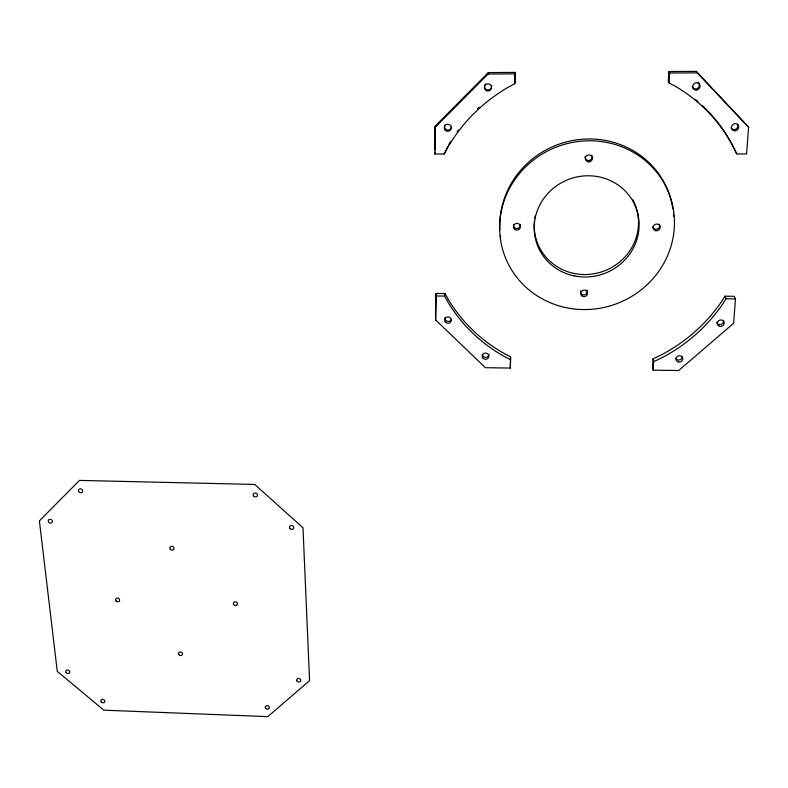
<?xml version="1.0" encoding="UTF-8"?>
<svg xmlns="http://www.w3.org/2000/svg" width="788" height="788" viewBox="0 0 788 788"><rect width="100%" height="100%" fill="white"/><g stroke="black" fill="none" stroke-linecap="round" stroke-linejoin="round"><path stroke-width="1.18" d="M510.338 368.065L510.585 356.846L504.409 353.635A161.826 154.665 -20.6 0 1 448.382 299.568L445.023 293.53L436.01 293.451L435.626 319.948L485.418 367.701L510.338 368.065L510.585 356.846M514.86 83.656L515.106 72.417L488.314 72.575L435.262 126.08L434.74 127.814L434.858 154.005L444.255 154.005L447.751 147.484A162.683 155.423 -20.3 0 1 508.083 87.31L514.86 83.656L515.106 72.417M653.016 358.816L652.553 367.257L653.173 370.153L678.675 370.527L733.608 323.336L735.47 298.888L734.396 296.288L725.029 296.199L721.099 302.277A161.826 154.665 -20.6 0 1 659.546 355.752L653.016 358.816L653.646 361.672L653.173 370.153M668.835 71.531L668.293 81.361L669.051 82.888L675.72 86.513A162.683 155.423 -20.3 0 1 733.598 147.317L736.76 153.965L746.551 153.965L748.6 127.203L696.296 71.373L668.835 71.531L669.603 73.018L669.051 82.888M434.74 127.814L488.077 74.042L488.314 72.575M510.476 359.663L504.261 356.442A162.683 155.423 -20.3 0 1 447.948 302.119L444.57 296.061L445.023 293.53M435.626 319.948L436.01 293.451M444.255 154.005L447.623 146.735M434.858 154.005L435.38 152.143M725.029 296.199L726.053 298.8L722.104 304.897A162.683 155.423 -20.3 0 1 660.206 358.599L653.646 361.672M488.077 74.042L515.017 73.885M669.603 73.018L697.222 72.86L748.6 127.203M435.518 295.973L444.57 296.061M726.053 298.8L735.47 298.888M696.296 71.373L697.222 72.86M736.76 153.965L732.495 145.445A161.826 154.665 -20.6 0 0 702.354 105.562M435.262 126.08L435.37 149.769M448.796 144.647A161.826 154.665 -20.6 0 1 450.598 141.643M457.129 131.892A161.826 154.665 -20.6 0 1 458.517 129.99M477.439 108.754A161.826 154.665 -20.6 0 1 479.183 107.129M695.292 99.298A161.826 154.665 -20.6 0 1 697.991 101.593M499.917 229.869A87.399 83.518 -20.2 0 1 578.313 139.643A87.399 83.518 -20.2 0 1 672.824 208.692M673.445 214.188A87.399 83.518 -20.2 0 1 673.582 216.395M500.695 237.434A87.399 83.518 -20.2 0 1 500.4 235.287M632.646 199.61A52.432 50.097 -20.1 0 1 596.565 273.249A52.432 50.097 -20.1 0 1 534.402 221.3M534.806 218.02A52.432 50.097 -20.1 0 1 535.2 215.853M451.494 319.15A3.329 3.162 7.3 0 1 447.417 321.337A3.329 3.162 7.3 0 1 445.053 317.436M489.003 354.314A3.319 3.113 2.8 0 1 485.654 357.378A3.319 3.113 2.8 0 1 482.374 354.216M682.29 356.954A3.428 3.132 -14.4 0 1 675.838 358.451M723.482 320.549A3.497 3.191 -18.9 0 1 720.754 324.469A3.497 3.191 -18.9 0 1 716.686 322.144M737.578 124.228A3.753 3.477 -37 0 1 735.884 129.114A3.753 3.477 -37 0 1 731.008 127.814M697.784 82.208A3.773 3.536 -41.8 0 1 697.804 88.246A3.773 3.536 -41.8 0 1 692.159 86.335M491.564 85.429A3.605 3.546 -60.6 0 1 487.161 89.842A3.605 3.546 -60.6 0 1 485.625 83.843M451.554 126.602A3.507 3.507 0 0 1 447.151 129.99A3.507 3.507 0 0 1 445.013 124.859M520.307 224.363A3.447 3.339 -10.7 0 1 516.908 228.55A3.447 3.339 -10.7 0 1 513.648 224.324M591.808 155.325A3.585 3.447 -31.8 0 1 589.02 160.516A3.585 3.447 -31.8 0 1 585.287 156.162M586.932 290.023A3.428 3.241 -12.2 0 1 584.243 294.84A3.428 3.241 -12.2 0 1 580.638 290.752M659.339 224.196A3.556 3.339 -24.5 0 1 657.379 229.003A3.556 3.339 -24.5 0 1 652.76 226.737M79.48 480.404L39.4 520.888L57.278 671.376L103.849 710.175L267.802 716.627L309.576 680.635L302.986 527.743L254.731 484.443L79.48 480.404M253.509 495.869A2.187 1.95 20.9 0 0 257.233 495.957A2.187 1.95 20.9 0 0 255.204 492.943A2.187 1.95 20.9 0 0 253.509 495.869M289.826 528.374A2.167 1.921 17.9 0 0 293.54 528.472A2.167 1.921 17.9 0 0 291.55 525.497A2.167 1.921 17.9 0 0 289.826 528.374M296.987 681.059A2.069 1.753 14.9 0 0 300.543 681.196A2.069 1.753 14.9 0 0 298.642 678.458A2.069 1.753 14.9 0 0 296.987 681.059M265.576 708.235A2.049 1.724 16 0 0 269.082 708.373A2.049 1.724 16 0 0 267.181 705.684A2.049 1.724 16 0 0 265.576 708.235M101.258 701.862A2.039 1.674 22.2 0 0 104.686 702A2.039 1.674 22.2 0 0 102.696 699.34A2.039 1.674 22.2 0 0 101.258 701.862M66.153 672.578A2.049 1.694 24 0 0 69.59 672.706A2.049 1.694 24 0 0 67.571 670.007A2.049 1.694 24 0 0 66.153 672.578M48.403 521.617A2.157 1.842 29 0 0 51.969 522.562A2.157 1.842 29 0 0 50.668 519.331A2.157 1.842 29 0 0 48.403 521.617M78.603 491.219A2.177 1.881 29.1 0 0 82.208 492.185A2.177 1.881 29.1 0 0 80.918 488.885A2.177 1.881 29.1 0 0 78.603 491.219M233.701 604.544A2.108 1.822 19.1 0 0 237.306 604.662A2.108 1.822 19.1 0 0 235.326 601.825A2.108 1.822 19.1 0 0 233.701 604.544M178.807 654.572A2.069 1.753 20.4 0 0 182.333 654.7A2.069 1.753 20.4 0 0 180.353 651.952A2.069 1.753 20.4 0 0 178.807 654.572M115.915 600.83A2.108 1.783 24.1 0 0 119.451 600.948A2.108 1.783 24.1 0 0 117.412 598.131A2.108 1.783 24.1 0 0 115.915 600.83M170.178 549.147A2.147 1.862 23.4 0 0 173.803 549.256A2.147 1.862 23.4 0 0 171.764 546.35A2.147 1.862 23.4 0 0 170.178 549.147M489.712 90.522A3.615 3.556 -60.4 0 0 489.772 84.286A3.615 3.556 -60.4 0 0 484.384 87.429A3.615 3.556 -60.4 0 0 489.712 90.522M445.25 130.276A3.516 3.516 0 0 0 451.14 128.69A3.516 3.516 0 0 0 446.826 124.386A3.516 3.516 0 0 0 445.25 130.276M565.41 307.517A87.862 83.922 -19.9 0 0 671.199 200.004A87.862 83.922 -19.9 0 0 524.503 168.011A87.862 83.922 -19.9 0 0 565.41 307.517M574.078 275.859A52.707 50.334 -19.8 0 0 637.039 210.918A52.707 50.334 -19.8 0 0 548.862 192.38A52.707 50.334 -19.8 0 0 574.078 275.859M515.125 229.623A3.467 3.359 -10.4 0 0 520.375 226.737A3.467 3.359 -10.4 0 0 515.234 223.802A3.467 3.359 -10.4 0 0 515.125 229.623M588.764 161.855A3.595 3.457 -31.5 0 0 592.034 156.615A3.595 3.457 -31.5 0 0 585.868 156.605A3.595 3.457 -31.5 0 0 588.764 161.855M582.273 296.15A3.438 3.25 -12.1 0 0 587.523 293.382A3.438 3.25 -12.1 0 0 582.48 290.506A3.438 3.25 -12.1 0 0 582.273 296.15M655.557 230.667A3.566 3.349 -24.4 0 0 660.108 226.54A3.566 3.349 -24.4 0 0 654.296 224.994A3.566 3.349 -24.4 0 0 655.557 230.667M734.79 130.808A3.763 3.487 -36.8 0 0 738.356 125.42A3.763 3.487 -36.8 0 0 732.013 125.43A3.763 3.487 -36.8 0 0 734.79 130.808M696.149 90.078A3.792 3.546 -41.7 0 0 699.675 84.582A3.792 3.546 -41.7 0 0 693.312 84.612A3.792 3.546 -41.7 0 0 696.149 90.078M678.32 361.899A3.438 3.142 -14.3 0 0 682.753 358.077A3.438 3.142 -14.3 0 0 677.128 356.58A3.438 3.142 -14.3 0 0 678.32 361.899M719.631 326.301A3.507 3.201 -18.8 0 0 724.172 322.391A3.507 3.201 -18.8 0 0 718.469 320.864A3.507 3.201 -18.8 0 0 719.631 326.301M445.614 322.302A3.349 3.172 7.3 0 0 451.209 320.943A3.349 3.172 7.3 0 0 447.111 317.003A3.349 3.172 7.3 0 0 445.614 322.302M483.152 358.343A3.329 3.122 2.8 0 0 488.727 357.023A3.329 3.122 2.8 0 0 484.699 353.142A3.329 3.122 2.8 0 0 483.152 358.343"/></g></svg>
